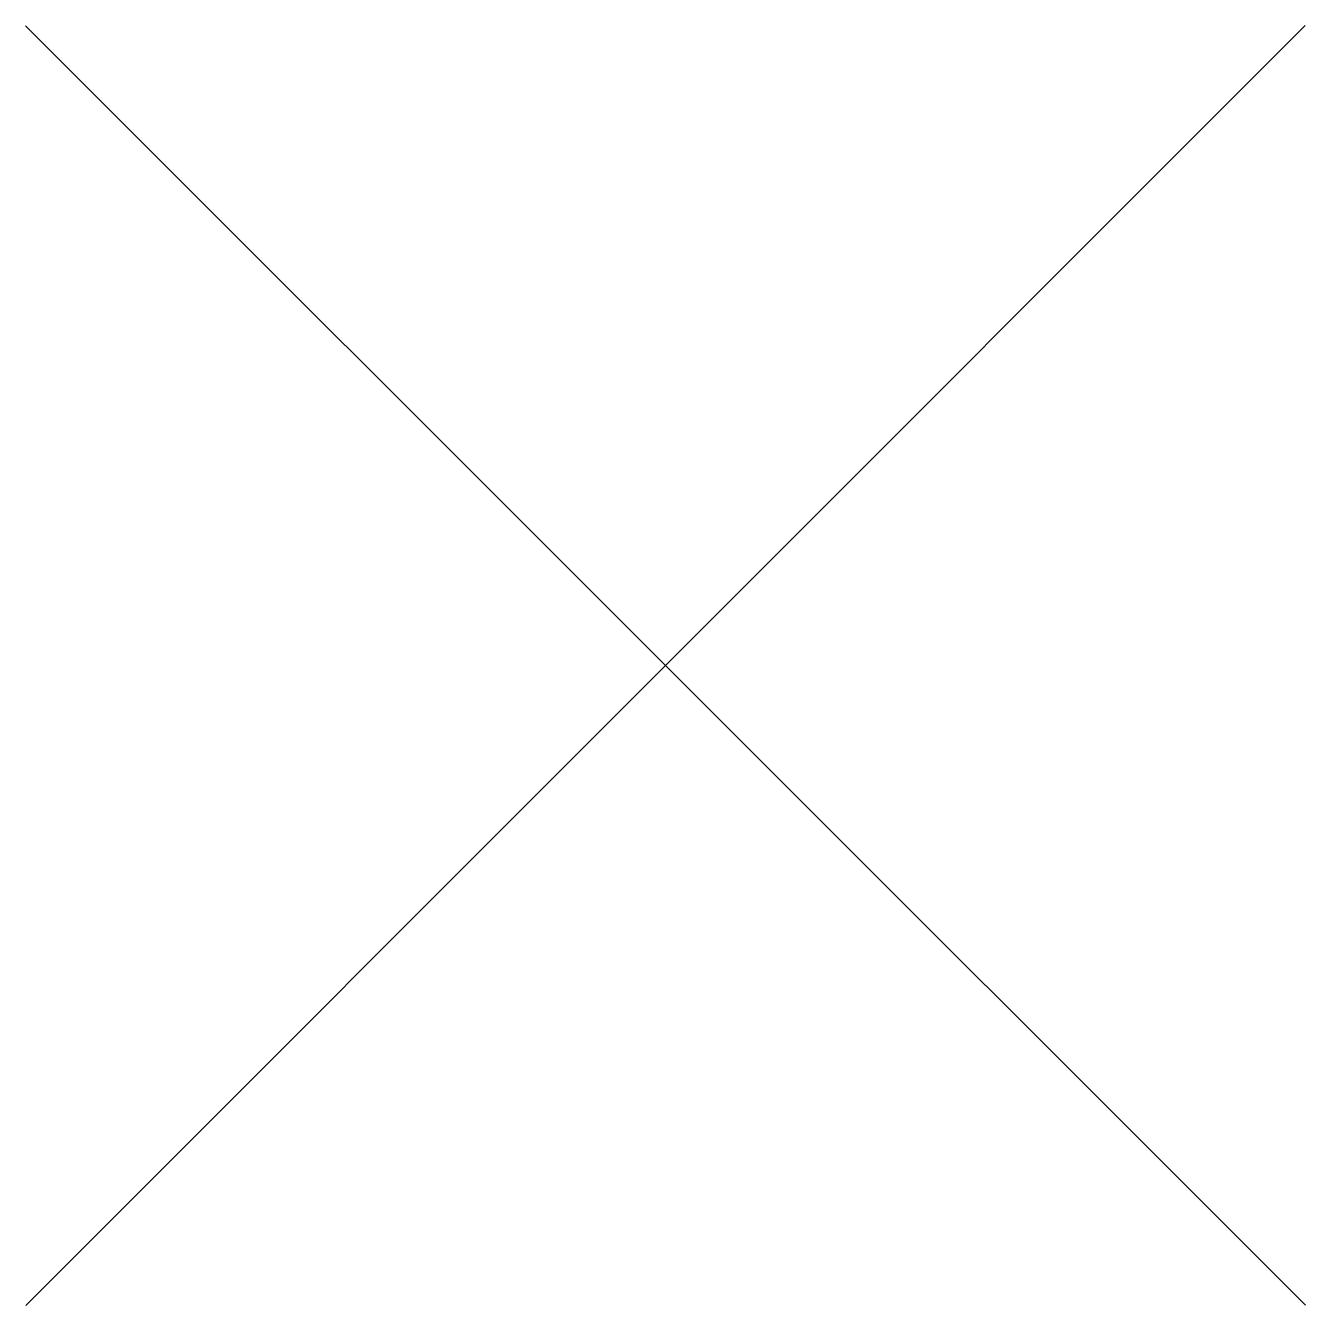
# Model space of a CAD drawing. Extents: x -2.8 to 2.8, y -2.8 to 2.8.
import ezdxf

# ---------------------------------------------------------------- set-up
doc = ezdxf.new("R2010")
doc.units = 0
doc.header["$LTSCALE"] = 0.2

msp = doc.modelspace()

# ---------------------------------------------------------------- linework, layer by layer
at = {"lineweight": -3}
msp.add_line((-2.7993, 2.7976), (2.7993, -2.7976), dxfattribs=at)
at = {"lineweight": -3, "flags": 128}
msp.add_lwpolyline([(2.7976, 2.7993), (-2.7976, -2.7993)], dxfattribs=at)

doc.saveas('drawing.dxf')
